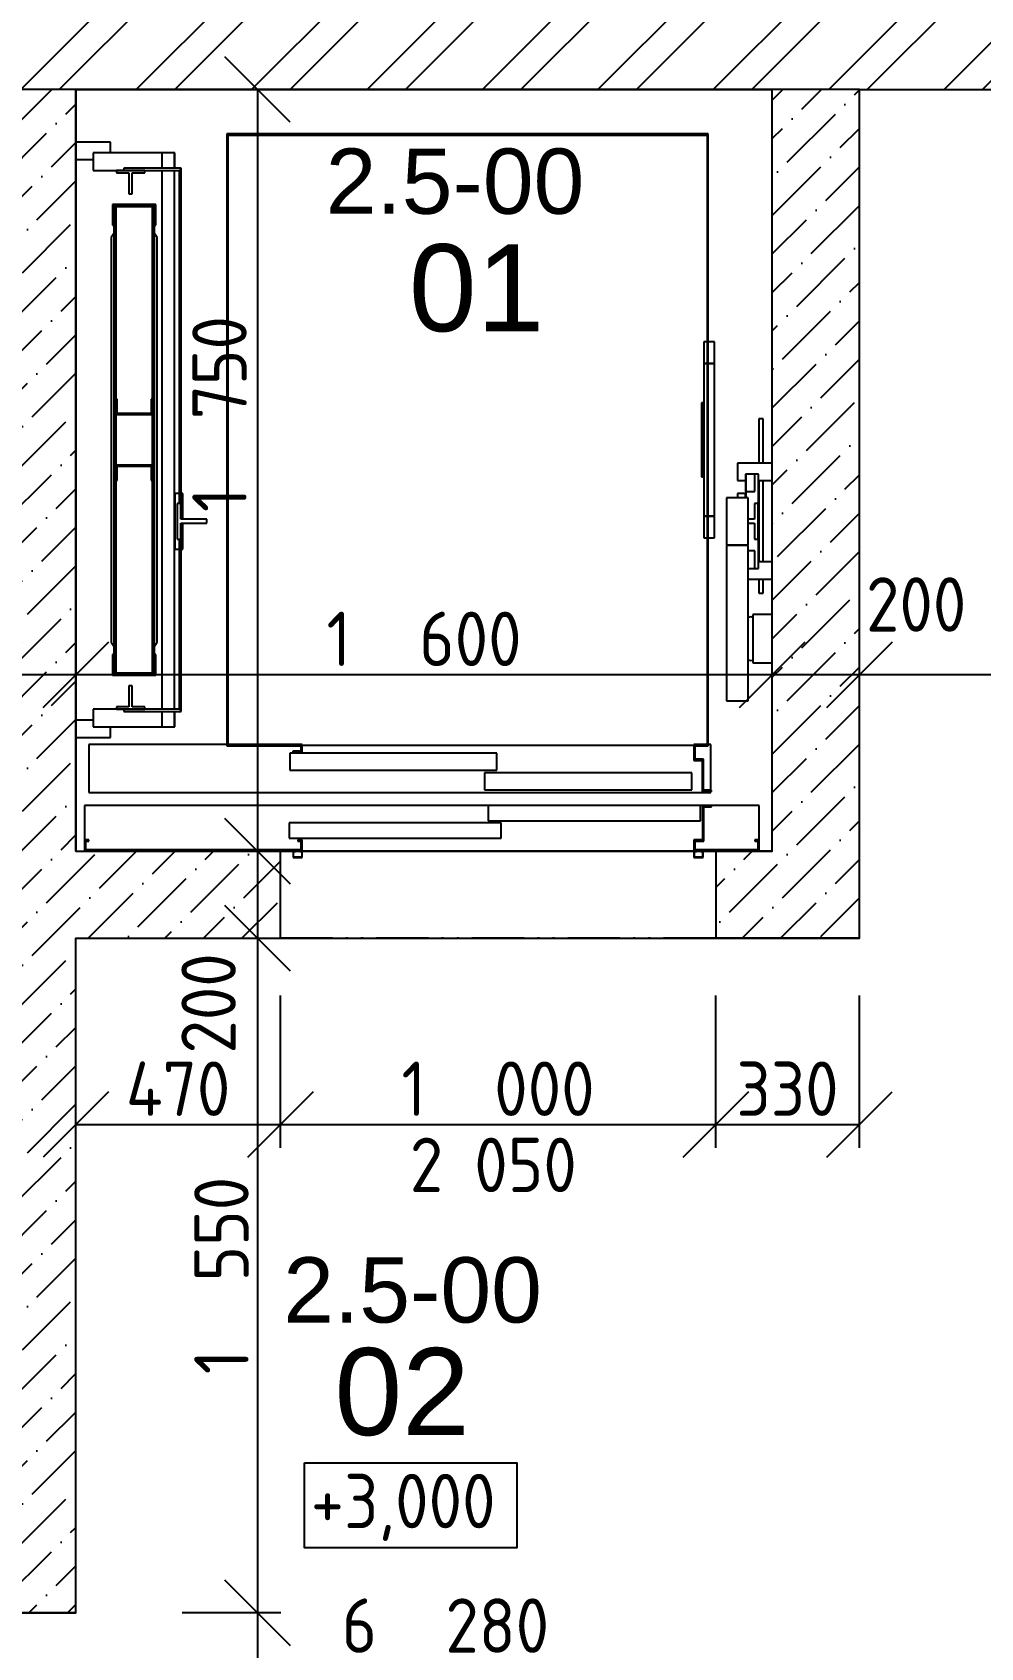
# Model space of a CAD drawing. Extents: x 4511820 to 5180432, y -1526536 to -944957.
# Drawn here: x 5152022 to 5154201, y -1203194 to -1199483 of the extents above; entities that cross this region are included whole.
import ezdxf

# ---------------------------------------------------------------- set-up
doc = ezdxf.new("R2010")
doc.units = 0
doc.header["$MEASUREMENT"] = 0
doc.linetypes.add('ACAD_ISO12W100', pattern=[22, 12, -3, 0.5, -3, 0.5, -3])
doc.layers.get('0').update_dxf_attribs({"linetype": 'CONTINUOUS'})
doc.layers.get('Defpoints').update_dxf_attribs({"color": 61, "linetype": 'CONTINUOUS'})
for name, color, linetype in [('KÓTY', 4, 'CONTINUOUS'), ('MÚRY', 1, 'CONTINUOUS'), ('Plochy', 41, 'CONTINUOUS'), ('POPIS', 7, 'CONTINUOUS'), ('POZEMOK', 7, 'CONTINUOUS'), ('TENKÁ', 7, 'CONTINUOUS'), ('ŠRAFY', 82, 'CONTINUOUS')]:
    doc.layers.add(name, color=color, linetype=linetype)
doc.styles.add('ARIAL', font='arial.ttf')
doc.styles.add('STYLE1', font='isocp.shx')
doc.dimstyles.new('STANDARD-50', dxfattribs={"dimtxt": 125, "dimasz": 150, "dimexe": 10, "dimexo": 200, "dimgap": 20, "dimtad": 1, "dimdsep": 46, "dimlunit": 6, "dimtxsty": 'STYLE1', "dimblk1": 'OBLIQUE', "dimblk2": 'OBLIQUE', "dimsah": 1, "dimcen": 2.5, "dimse1": 1, "dimse2": 1, "dimadec": 0, "dimazin": 0, "dimtfac": 1, "dimtmove": 1, "dimatfit": 3, "dimldrblk": 'OBLIQUE', "dimfxl": 1, "dimtolj": 1, "dimtzin": 0, "dimarcsym": 0})
pattern_1 = [(45, (650911.81, 258195.64), (33.1456304, 121.533978), [156.25, -31.25, 0, -31.25])]

# ---------------------------------------------------------------- blocks, each defined once
blk = doc.blocks.new('_OBLIQUE')
at = {"color": 0, "linetype": 'ByBlock'}
blk.add_line((-0.5, -0.5), (0.5, 0.5), dxfattribs=at)
blk = doc.blocks.new('*D13716')
at = {"layer": 'Defpoints', "color": 0}
for p in [(5155902.5, -1196564.5), (5149622.5, -1199614.2), (5155902.5, -1199614.2)]:
    blk.add_point(p, dxfattribs=at)
at = {"layer": 'KÓTY', "color": 0, "lineweight": -2}
blk.add_line((5149622.5, -1196564.5), (5155902.5, -1196564.5), dxfattribs=at)
at = {"layer": 'KÓTY', "color": 0, "linetype": 'ByBlock', "lineweight": -2, "xscale": 150, "yscale": 150, "zscale": 150, "rotation": 180}
blk.add_blockref('_OBLIQUE', (5149622.5, -1196564.5), dxfattribs=at)
at = {"layer": 'KÓTY', "color": 0, "linetype": 'ByBlock', "lineweight": -2, "xscale": 150, "yscale": 150, "zscale": 150}
blk.add_blockref('_OBLIQUE', (5155902.5, -1196564.5), dxfattribs=at)
at = {"layer": 'KÓTY', "color": 0, "insert": (5152762.5, -1196482), "char_height": 125, "attachment_point": 5, "style": 'STYLE1'}
blk.add_mtext('\\A1;6ﾠ280', dxfattribs=at)
blk = doc.blocks.new('*D27856')
at = {"layer": 'Defpoints', "color": 0}
for p in [(5153922.5, -1200959), (5153922.5, -1200959), (5155902.5, -1200959)]:
    blk.add_point(p, dxfattribs=at)
at = {"layer": 'KÓTY', "color": 0, "lineweight": -2}
blk.add_line((5155902.5, -1200959), (5153922.5, -1200959), dxfattribs=at)
at = {"layer": 'KÓTY', "color": 0, "linetype": 'ByBlock', "lineweight": -2, "xscale": 150, "yscale": 150, "zscale": 150, "rotation": 180}
blk.add_blockref('_OBLIQUE', (5153922.5, -1200959), dxfattribs=at)
at = {"layer": 'KÓTY', "color": 0, "linetype": 'ByBlock', "lineweight": -2, "xscale": 150, "yscale": 150, "zscale": 150}
blk.add_blockref('_OBLIQUE', (5155902.5, -1200959), dxfattribs=at)
at = {"layer": 'KÓTY', "color": 0, "insert": (5154912.5, -1200876.5), "char_height": 125, "attachment_point": 5, "style": 'STYLE1'}
blk.add_mtext('\\A1;1ﾠ980', dxfattribs=at)
blk = doc.blocks.new('*D27857')
at = {"layer": 'Defpoints', "color": 0}
for p in [(5153722.5, -1200959), (5153722.5, -1200959), (5153922.5, -1200959)]:
    blk.add_point(p, dxfattribs=at)
at = {"layer": 'KÓTY', "color": 0, "lineweight": -2}
blk.add_line((5153922.5, -1200959), (5153722.5, -1200959), dxfattribs=at)
at = {"layer": 'KÓTY', "color": 0, "linetype": 'ByBlock', "lineweight": -2, "xscale": 150, "yscale": 150, "zscale": 150, "rotation": 180}
blk.add_blockref('_OBLIQUE', (5153722.5, -1200959), dxfattribs=at)
at = {"layer": 'KÓTY', "color": 0, "linetype": 'ByBlock', "lineweight": -2, "xscale": 150, "yscale": 150, "zscale": 150}
blk.add_blockref('_OBLIQUE', (5153922.5, -1200959), dxfattribs=at)
at = {"layer": 'KÓTY', "color": 0, "insert": (5154053, -1200797.5), "char_height": 125, "attachment_point": 5, "style": 'STYLE1'}
blk.add_mtext('\\A1;200', dxfattribs=at)
blk = doc.blocks.new('*D27858')
at = {"layer": 'Defpoints', "color": 0}
for p in [(5152122.5, -1200959), (5152122.5, -1200959), (5153722.5, -1200959)]:
    blk.add_point(p, dxfattribs=at)
at = {"layer": 'KÓTY', "color": 0, "lineweight": -2}
blk.add_line((5153722.5, -1200959), (5152122.5, -1200959), dxfattribs=at)
at = {"layer": 'KÓTY', "color": 0, "linetype": 'ByBlock', "lineweight": -2, "xscale": 150, "yscale": 150, "zscale": 150, "rotation": 180}
blk.add_blockref('_OBLIQUE', (5152122.5, -1200959), dxfattribs=at)
at = {"layer": 'KÓTY', "color": 0, "linetype": 'ByBlock', "lineweight": -2, "xscale": 150, "yscale": 150, "zscale": 150}
blk.add_blockref('_OBLIQUE', (5153722.5, -1200959), dxfattribs=at)
at = {"layer": 'KÓTY', "color": 0, "insert": (5152922.5, -1200876.5), "char_height": 125, "attachment_point": 5, "style": 'STYLE1'}
blk.add_mtext('\\A1;1ﾠ600', dxfattribs=at)
blk = doc.blocks.new('*D27859')
at = {"layer": 'Defpoints', "color": 0}
for p in [(5151922.5, -1200959), (5151922.5, -1200959), (5152122.5, -1200959)]:
    blk.add_point(p, dxfattribs=at)
at = {"layer": 'KÓTY', "color": 0, "lineweight": -2}
blk.add_line((5152122.5, -1200959), (5151922.5, -1200959), dxfattribs=at)
at = {"layer": 'KÓTY', "color": 0, "linetype": 'ByBlock', "lineweight": -2, "xscale": 150, "yscale": 150, "zscale": 150, "rotation": 180}
blk.add_blockref('_OBLIQUE', (5151922.5, -1200959), dxfattribs=at)
at = {"layer": 'KÓTY', "color": 0, "linetype": 'ByBlock', "lineweight": -2, "xscale": 150, "yscale": 150, "zscale": 150}
blk.add_blockref('_OBLIQUE', (5152122.5, -1200959), dxfattribs=at)
at = {"layer": 'KÓTY', "color": 0, "insert": (5151781, -1200843), "char_height": 125, "attachment_point": 5, "style": 'STYLE1'}
blk.add_mtext('\\A1;200', dxfattribs=at)
blk = doc.blocks.new('*D28316')
at = {"layer": 'Defpoints', "color": 0}
for p in [(5152312.5, -1199614.2), (5152312.5, -1201364.2), (5152539.5, -1201364.2)]:
    blk.add_point(p, dxfattribs=at)
at = {"layer": 'KÓTY', "color": 0, "lineweight": -2}
blk.add_line((5152539.5, -1199614.2), (5152539.5, -1201364.2), dxfattribs=at)
at = {"layer": 'KÓTY', "color": 0, "linetype": 'ByBlock', "lineweight": -2, "xscale": 150, "yscale": 150, "zscale": 150}
for p, rotation in [((5152539.5, -1199614.2), 90), ((5152539.5, -1201364.2), 270)]:
    blk.add_blockref('_OBLIQUE', p, dxfattribs=dict(at, rotation=rotation))
at = {"layer": 'KÓTY', "color": 0, "insert": (5152452.5, -1200360), "char_height": 125, "attachment_point": 5, "rotation": 90, "style": 'STYLE1'}
blk.add_mtext('\\A1;1ﾠ750', dxfattribs=at)
blk = doc.blocks.new('*D28317')
at = {"layer": 'Defpoints', "color": 0}
for p in [(5152312.5, -1201364.2), (5152312.5, -1201564.2), (5152539.5, -1201564.2)]:
    blk.add_point(p, dxfattribs=at)
at = {"layer": 'KÓTY', "color": 0, "lineweight": -2}
blk.add_line((5152539.5, -1201364.2), (5152539.5, -1201564.2), dxfattribs=at)
at = {"layer": 'KÓTY', "color": 0, "linetype": 'ByBlock', "lineweight": -2, "xscale": 150, "yscale": 150, "zscale": 150}
for p, rotation in [((5152539.5, -1201364.2), 90), ((5152539.5, -1201564.2), 270)]:
    blk.add_blockref('_OBLIQUE', p, dxfattribs=dict(at, rotation=rotation))
at = {"layer": 'KÓTY', "color": 0, "insert": (5152427.5, -1201714), "char_height": 125, "attachment_point": 5, "rotation": 90, "style": 'STYLE1'}
blk.add_mtext('\\A1;200', dxfattribs=at)
blk = doc.blocks.new('*D28479')
at = {"layer": 'Defpoints', "color": 0}
for p in [(5155902.5, -1203220), (5149622.5, -1204324.2), (5155902.5, -1204324.2)]:
    blk.add_point(p, dxfattribs=at)
at = {"layer": 'KÓTY', "color": 0, "lineweight": -2}
blk.add_line((5149622.5, -1203220), (5155902.5, -1203220), dxfattribs=at)
at = {"layer": 'KÓTY', "color": 0, "linetype": 'ByBlock', "lineweight": -2, "xscale": 150, "yscale": 150, "zscale": 150, "rotation": 180}
blk.add_blockref('_OBLIQUE', (5149622.5, -1203220), dxfattribs=at)
at = {"layer": 'KÓTY', "color": 0, "linetype": 'ByBlock', "lineweight": -2, "xscale": 150, "yscale": 150, "zscale": 150}
blk.add_blockref('_OBLIQUE', (5155902.5, -1203220), dxfattribs=at)
at = {"layer": 'KÓTY', "color": 0, "insert": (5152971.5, -1203143.5), "char_height": 125, "attachment_point": 5, "style": 'STYLE1'}
blk.add_mtext('\\A1;6ﾠ280', dxfattribs=at)
blk = doc.blocks.new('*D28636')
at = {"layer": 'Defpoints', "color": 0}
for p in [(5152122.5, -1201564.2), (5152592.5, -1201564.2), (5152592.5, -1201992.5)]:
    blk.add_point(p, dxfattribs=at)
at = {"layer": 'KÓTY', "color": 0, "lineweight": -2}
blk.add_line((5152122.5, -1201992.5), (5152592.5, -1201992.5), dxfattribs=at)
at = {"layer": 'KÓTY', "color": 0, "linetype": 'ByBlock', "lineweight": -2, "xscale": 150, "yscale": 150, "zscale": 150, "rotation": 180}
blk.add_blockref('_OBLIQUE', (5152122.5, -1201992.5), dxfattribs=at)
at = {"layer": 'KÓTY', "color": 0, "linetype": 'ByBlock', "lineweight": -2, "xscale": 150, "yscale": 150, "zscale": 150}
blk.add_blockref('_OBLIQUE', (5152592.5, -1201992.5), dxfattribs=at)
at = {"layer": 'KÓTY', "color": 0, "insert": (5152357.5, -1201910), "char_height": 125, "attachment_point": 5, "style": 'STYLE1'}
blk.add_mtext('\\A1;470', dxfattribs=at)
blk = doc.blocks.new('*D28637')
at = {"layer": 'Defpoints', "color": 0}
for p in [(5152592.5, -1201564.2), (5153592.5, -1201564.2), (5153592.5, -1201992.5)]:
    blk.add_point(p, dxfattribs=at)
at = {"layer": 'KÓTY', "color": 0, "lineweight": -2}
blk.add_line((5152592.5, -1201992.5), (5153592.5, -1201992.5), dxfattribs=at)
at = {"layer": 'KÓTY', "color": 0, "linetype": 'ByBlock', "lineweight": -2, "xscale": 150, "yscale": 150, "zscale": 150, "rotation": 180}
blk.add_blockref('_OBLIQUE', (5152592.5, -1201992.5), dxfattribs=at)
at = {"layer": 'KÓTY', "color": 0, "linetype": 'ByBlock', "lineweight": -2, "xscale": 150, "yscale": 150, "zscale": 150}
blk.add_blockref('_OBLIQUE', (5153592.5, -1201992.5), dxfattribs=at)
at = {"layer": 'KÓTY', "color": 0, "insert": (5153092.5, -1201910), "char_height": 125, "attachment_point": 5, "style": 'STYLE1'}
blk.add_mtext('\\A1;1ﾠ000', dxfattribs=at)
blk = doc.blocks.new('*D28638')
at = {"layer": 'Defpoints', "color": 0}
for p in [(5153592.5, -1201564.2), (5153922.5, -1201564.2), (5153922.5, -1201992.5)]:
    blk.add_point(p, dxfattribs=at)
at = {"layer": 'KÓTY', "color": 0, "lineweight": -2}
blk.add_line((5153592.5, -1201992.5), (5153922.5, -1201992.5), dxfattribs=at)
at = {"layer": 'KÓTY', "color": 0, "linetype": 'ByBlock', "lineweight": -2, "xscale": 150, "yscale": 150, "zscale": 150, "rotation": 180}
blk.add_blockref('_OBLIQUE', (5153592.5, -1201992.5), dxfattribs=at)
at = {"layer": 'KÓTY', "color": 0, "linetype": 'ByBlock', "lineweight": -2, "xscale": 150, "yscale": 150, "zscale": 150}
blk.add_blockref('_OBLIQUE', (5153922.5, -1201992.5), dxfattribs=at)
at = {"layer": 'KÓTY', "color": 0, "insert": (5153757.5, -1201910), "char_height": 125, "attachment_point": 5, "style": 'STYLE1'}
blk.add_mtext('\\A1;330', dxfattribs=at)
blk = doc.blocks.new('*D28684')
at = {"layer": 'Defpoints', "color": 0}
for p in [(5152122.5, -1201564.2), (5152122.5, -1203114.2), (5152539.5, -1203114.2)]:
    blk.add_point(p, dxfattribs=at)
at = {"layer": 'KÓTY', "color": 0, "lineweight": -2}
blk.add_line((5152539.5, -1201564.2), (5152539.5, -1203114.2), dxfattribs=at)
at = {"layer": 'KÓTY', "color": 0, "linetype": 'ByBlock', "lineweight": -2, "xscale": 150, "yscale": 150, "zscale": 150}
for p, rotation in [((5152539.5, -1201564.2), 90), ((5152539.5, -1203114.2), 270)]:
    blk.add_blockref('_OBLIQUE', p, dxfattribs=dict(at, rotation=rotation))
at = {"layer": 'KÓTY', "color": 0, "insert": (5152457, -1202339.2), "char_height": 125, "attachment_point": 5, "rotation": 90, "style": 'STYLE1'}
blk.add_mtext('\\A1;1ﾠ550', dxfattribs=at)
blk = doc.blocks.new('*D28685')
at = {"layer": 'Defpoints', "color": 0}
for p in [(5152122.5, -1203114.2), (5152122.5, -1205894.2), (5152539.5, -1205894.2)]:
    blk.add_point(p, dxfattribs=at)
at = {"layer": 'KÓTY', "color": 0, "lineweight": -2}
blk.add_line((5152539.5, -1203114.2), (5152539.5, -1205894.2), dxfattribs=at)
at = {"layer": 'KÓTY', "color": 0, "linetype": 'ByBlock', "lineweight": -2, "xscale": 150, "yscale": 150, "zscale": 150}
for p, rotation in [((5152539.5, -1203114.2), 90), ((5152539.5, -1205894.2), 270)]:
    blk.add_blockref('_OBLIQUE', p, dxfattribs=dict(at, rotation=rotation))
at = {"layer": 'KÓTY', "color": 0, "insert": (5152457, -1204504.2), "char_height": 125, "attachment_point": 5, "rotation": 90, "style": 'STYLE1'}
blk.add_mtext('\\A1;2ﾠ780', dxfattribs=at)

msp = doc.modelspace()

# ---------------------------------------------------------------- hatches: boundary and pattern name
at = {"layer": 'ŠRAFY'}
h = msp.add_hatch(dxfattribs=at)
h.set_pattern_fill('ANSI32', color=256, scale=500)
h.set_pattern_definition([(45, (584112, 2493.08), (-132.5825215, 132.5825215), []), (45, (584200.39, 2493.08), (-132.5825215, 132.5825215), [])])
h.paths.add_polyline_path([(5153632.5, -1199234.226), (5153632.5, -1199294.226), (5153632.5, -1199354.226), (5153572.5, -1199354.226), (5153512.5, -1199354.226), (5153512.5, -1199294.226), (5153512.5, -1199234.226), (5151907.5, -1199234.226), (5151907.5, -1199304.226), (5151907.5, -1199614.226), (5151922.5, -1199614.226), (5152122.5, -1199614.226), (5153722.5, -1199614.226), (5153922.5, -1199614.226), (5154282.5, -1199614.226), (5154282.5, -1199304.226), (5154282.5, -1199234.226)])
h = msp.add_hatch(dxfattribs=at)
h.set_pattern_fill('ANSI36', color=256, scale=500)
h.set_pattern_definition(pattern_1)
h.paths.add_polyline_path([(5151922.5, -1199614.226), (5151922.5, -1200714.226), (5151922.5, -1200994.226), (5151922.5, -1201139.787), (5151922.5, -1201170.845), (5151922.5, -1201274.226), (5151922.5, -1201554.226), (5151922.5, -1201834.226), (5151922.5, -1202114.226), (5151922.5, -1202394.226), (5151922.5, -1202674.226), (5151922.5, -1202954.226), (5151922.5, -1203114.226), (5152122.5, -1203114.226), (5152122.5, -1201564.226), (5152592.5, -1201564.226), (5152592.5, -1201364.226), (5152142.5, -1201364.226), (5152122.5, -1201364.226), (5152122.5, -1201103.226), (5152122.5, -1201063.226), (5152122.5, -1199775.226), (5152122.5, -1199735.226), (5152122.5, -1199614.226)])
h = msp.add_hatch(dxfattribs=at)
h.set_pattern_fill('ANSI36', color=256, scale=500)
h.set_pattern_definition(pattern_1)
h.paths.add_polyline_path([(5153592.5, -1201364.226), (5153592.5, -1201564.226), (5153922.5, -1201564.226), (5153922.5, -1199614.226), (5153722.5, -1199614.226), (5153722.5, -1200472.976), (5153722.5, -1200512.976), (5153722.5, -1200699.476), (5153722.5, -1200739.476), (5153722.5, -1200820.726), (5153722.5, -1200931.726), (5153722.5, -1201364.226), (5153692.5, -1201364.226)])

# ---------------------------------------------------------------- linework, layer by layer
at = {"layer": 'KÓTY'}
for p, q in [((5152592.5, -1202045.938), (5152592.5, -1201695.938)), ((5153592.5, -1202045.938), (5153592.5, -1201695.938)), ((5153922.5, -1202045.938), (5153922.5, -1201695.938)), ((5152593.5, -1203114.226), (5152366.5, -1203114.226))]:
    msp.add_line(p, q, dxfattribs=at)
at = {"layer": 'MÚRY'}
for p, q in [((5152122.5, -1199614.226), (5153722.5, -1199614.226)), ((5152122.5, -1199614.226), (5153722.5, -1199614.226)), ((5152122.5, -1201364.226), (5152122.5, -1199614.226)), ((5153722.5, -1201364.226), (5153722.5, -1199614.226)), ((5153722.5, -1200472.976), (5153722.5, -1199614.226)), ((5153922.5, -1199614.226), (5154282.5, -1199614.226)), ((5153922.5, -1201564.226), (5153922.5, -1199614.226)), ((5152122.5, -1201364.226), (5152592.5, -1201364.226)), ((5152592.5, -1201564.226), (5152592.5, -1201364.226)), ((5153722.5, -1201364.226), (5153592.5, -1201364.226)), ((5153592.5, -1201364.226), (5153592.5, -1201564.226)), ((5152122.5, -1203114.226), (5152122.5, -1201564.226)), ((5152122.5, -1201564.226), (5152592.5, -1201564.226)), ((5153922.5, -1201564.226), (5153592.5, -1201564.226)), ((5152122.5, -1203114.226), (5151922.5, -1203114.226))]:
    msp.add_line(p, q, dxfattribs=at)
at = {"layer": 'Plochy'}
for points in [[(5147672.5, -1204324.226), (5149622.5, -1204324.226), (5149622.5, -1202674.226), (5150822.5, -1202674.226), (5150822.5, -1202954.226), (5151922.5, -1202954.226), (5151922.5, -1203114.226), (5152122.5, -1203114.226), (5152122.5, -1201564.226), (5153922.5, -1201564.226), (5153922.5, -1199614.226), (5155902.5, -1199614.226), (5155902.5, -1203894.226), (5153787.5, -1203894.226), (5153787.5, -1205894.226), (5150622.5, -1205894.226), (5150622.5, -1205779.226), (5149272.5, -1205779.226), (5149272.5, -1210184.226), (5147672.5, -1210184.226)], [(5153722.5, -1199614.226), (5152122.5, -1199614.226), (5152122.5, -1201364.226), (5153722.5, -1201364.226)]]:
    msp.add_lwpolyline(points, close=True, dxfattribs=at)
at = {"layer": 'POZEMOK'}
for p, q in [((5152202.5, -1199735.226), (5152122.5, -1199735.226)), ((5152202.5, -1199760.226), (5152202.5, -1199735.226)), ((5152122.5, -1199775.226), (5152162.5, -1199775.226)), ((5152162.5, -1199760.226), (5152162.5, -1199800.226)), ((5152350.25, -1199760.226), (5152162.5, -1199760.226)), ((5152349.25, -1199760.226), (5152320.25, -1199760.226)), ((5152320.25, -1199760.226), (5152320.25, -1199795.226)), ((5152349.25, -1199795.226), (5152349.25, -1199760.226)), ((5152350.25, -1199795.226), (5152350.25, -1199760.226)), ((5152162.5, -1199800.226), (5152232.5, -1199800.226)), ((5152215.75, -1199800.226), (5152215.75, -1199806.026)), ((5152280.75, -1199800.226), (5152215.75, -1199800.226)), ((5152215.75, -1199806.026), (5152244.25, -1199806.026)), ((5152232.5, -1199795.226), (5152232.5, -1199800.226)), ((5152364.5, -1199795.226), (5152232.5, -1199795.226)), ((5152232.5, -1199800.226), (5152364.5, -1199800.226)), ((5152244.25, -1199806.026), (5152244.25, -1199854.226)), ((5152252.25, -1199854.226), (5152252.25, -1199806.026)), ((5152252.25, -1199806.026), (5152280.75, -1199806.026)), ((5152280.75, -1199806.026), (5152280.75, -1199800.226)), ((5152320.25, -1199800.226), (5152320.25, -1201038.226)), ((5152349.25, -1201038.226), (5152349.25, -1199800.226)), ((5152364.5, -1199800.226), (5152359.5, -1199800.226)), ((5152359.5, -1199800.226), (5152359.5, -1200565.226)), ((5152364.5, -1199800.226), (5152364.5, -1199795.226)), ((5152364.5, -1200601.726), (5152364.5, -1199800.226)), ((5152244.25, -1199854.226), (5152252.25, -1199854.226)), ((5152306.5, -1199878.226), (5152206.5, -1199878.226)), ((5152206.5, -1199878.226), (5152206.5, -1199926.226)), ((5152209.5, -1199881.226), (5152209.5, -1199884.226)), ((5152209.5, -1199881.226), (5152209.5, -1199884.226)), ((5152209.5, -1199881.226), (5152303.5, -1199881.226)), ((5152209.5, -1199926.226), (5152209.5, -1199881.226)), ((5152215.5, -1199884.226), (5152209.5, -1199884.226)), ((5152209.5, -1199884.226), (5152209.5, -1200326.726)), ((5152215.5, -1199884.226), (5152215.5, -1199881.226)), ((5152215.5, -1199884.226), (5152215.5, -1199881.226)), ((5152297.5, -1199884.226), (5152215.5, -1199884.226)), ((5152215.5, -1200326.726), (5152215.5, -1199884.226)), ((5152218, -1199884.226), (5152218, -1199881.226)), ((5152218, -1199881.226), (5152218, -1199884.226)), ((5152295, -1199884.226), (5152295, -1199881.226)), ((5152295, -1199881.226), (5152295, -1199884.226)), ((5152303.5, -1199884.226), (5152297.5, -1199884.226)), ((5152297.5, -1199884.226), (5152297.5, -1200326.726)), ((5152298, -1199884.226), (5152298, -1199881.226)), ((5152303.5, -1199881.226), (5152303.5, -1199926.226)), ((5152303.5, -1200326.726), (5152303.5, -1199884.226)), ((5152306.5, -1199926.226), (5152306.5, -1199878.226)), ((5152206.5, -1199926.226), (5152209.5, -1199926.226)), ((5152303.5, -1199926.226), (5152306.5, -1199926.226)), ((5152209.5, -1199945.226), (5152203.5, -1199954.226)), ((5152203.5, -1199954.226), (5152203.5, -1200884.226)), ((5152309.5, -1199954.226), (5152303.5, -1199945.226)), ((5152309.5, -1200884.226), (5152309.5, -1199954.226)), ((5153565, -1200194.226), (5153565, -1200244.226)), ((5153572.5, -1200194.226), (5153565, -1200194.226)), ((5153590, -1200194.226), (5153575.5, -1200194.226)), ((5153590, -1200244.226), (5153590, -1200194.226)), ((5153565, -1200244.226), (5153565, -1200594.226)), ((5153572.5, -1200244.226), (5153565, -1200244.226)), ((5153565, -1200244.226), (5153572.5, -1200244.226)), ((5153590, -1200244.226), (5153575.5, -1200244.226)), ((5153575.5, -1200244.226), (5153590, -1200244.226)), ((5153590, -1200594.226), (5153590, -1200244.226)), ((5152215.5, -1200326.726), (5152209.5, -1200326.726)), ((5152209.5, -1200326.726), (5152209.5, -1200360.726)), ((5152215.5, -1200325.726), (5152215.5, -1200360.726)), ((5152217.5, -1200325.726), (5152215.5, -1200325.726)), ((5152215.5, -1200360.726), (5152215.5, -1200326.726)), ((5152217.5, -1200358.726), (5152217.5, -1200325.726)), ((5152295.5, -1200325.726), (5152295.5, -1200358.726)), ((5152297.5, -1200325.726), (5152295.5, -1200325.726)), ((5152297.5, -1200360.726), (5152297.5, -1200325.726)), ((5152303.5, -1200326.726), (5152297.5, -1200326.726)), ((5152297.5, -1200326.726), (5152297.5, -1200360.726)), ((5152303.5, -1200360.726), (5152303.5, -1200326.726)), ((5153560, -1200334.226), (5153560, -1200344.226)), ((5153565, -1200334.226), (5153560, -1200334.226)), ((5153565, -1200344.226), (5153565, -1200334.226)), ((5152209.5, -1200360.726), (5152215.5, -1200360.726)), ((5152209.5, -1200360.726), (5152209.5, -1200477.726)), ((5152215.5, -1200360.726), (5152297.5, -1200360.726)), ((5152215.5, -1200477.726), (5152215.5, -1200360.726)), ((5152295.5, -1200358.726), (5152217.5, -1200358.726)), ((5152297.5, -1200360.726), (5152297.5, -1200477.726)), ((5152297.5, -1200360.726), (5152303.5, -1200360.726)), ((5152303.5, -1200477.726), (5152303.5, -1200360.726)), ((5153560, -1200344.226), (5153560, -1200494.226)), ((5153565, -1200344.226), (5153560, -1200344.226)), ((5153565, -1200494.226), (5153565, -1200344.226)), ((5153701.625, -1200371.226), (5153691.625, -1200371.226)), ((5153691.625, -1200371.226), (5153691.625, -1200472.976)), ((5153701.625, -1200472.976), (5153701.625, -1200371.226)), ((5152215.5, -1200477.726), (5152209.5, -1200477.726)), ((5152209.5, -1200477.726), (5152209.5, -1200511.726)), ((5152215.5, -1200511.726), (5152215.5, -1200477.726)), ((5152215.5, -1200477.726), (5152215.5, -1200512.726)), ((5152297.5, -1200477.726), (5152215.5, -1200477.726)), ((5152217.5, -1200512.726), (5152217.5, -1200479.726)), ((5152217.5, -1200479.726), (5152295.5, -1200479.726)), ((5152295.5, -1200479.726), (5152295.5, -1200512.726)), ((5152303.5, -1200477.726), (5152297.5, -1200477.726)), ((5152297.5, -1200477.726), (5152297.5, -1200511.726)), ((5152297.5, -1200512.726), (5152297.5, -1200477.726)), ((5152303.5, -1200511.726), (5152303.5, -1200477.726)), ((5153722.5, -1200472.976), (5153642.5, -1200472.976)), ((5153642.5, -1200472.976), (5153642.5, -1200512.976)), ((5152209.5, -1200511.726), (5152215.5, -1200511.726)), ((5152209.5, -1200511.726), (5152209.5, -1200954.226)), ((5152215.5, -1200954.226), (5152215.5, -1200511.726)), ((5152215.5, -1200512.726), (5152217.5, -1200512.726)), ((5152295.5, -1200512.726), (5152297.5, -1200512.726)), ((5152297.5, -1200511.726), (5152303.5, -1200511.726)), ((5152297.5, -1200511.726), (5152297.5, -1200954.226)), ((5152303.5, -1200954.226), (5152303.5, -1200511.726)), ((5153560, -1200494.226), (5153560, -1200504.226)), ((5153560, -1200494.226), (5153565, -1200494.226)), ((5153560, -1200504.226), (5153565, -1200504.226)), ((5153565, -1200504.226), (5153565, -1200494.226)), ((5153642.5, -1200512.976), (5153660.75, -1200512.976)), ((5153682.5, -1200497.976), (5153660.75, -1200497.976)), ((5153660.75, -1200497.976), (5153660.75, -1200537.976)), ((5153690.75, -1200497.976), (5153661.75, -1200497.976)), ((5153661.75, -1200497.976), (5153661.75, -1200552.226)), ((5153682.5, -1200537.976), (5153682.5, -1200497.976)), ((5153690.75, -1200714.476), (5153690.75, -1200497.976)), ((5153690.75, -1200512.976), (5153722.5, -1200512.976)), ((5153691.625, -1200512.976), (5153691.625, -1200699.476)), ((5153701.625, -1200699.476), (5153701.625, -1200512.976)), ((5152359.5, -1200542.226), (5152350.25, -1200542.226)), ((5152350.25, -1200542.226), (5152350.25, -1200670.226)), ((5152368.25, -1200542.226), (5152364.5, -1200542.226)), ((5152368.25, -1200601.726), (5152368.25, -1200542.226)), ((5153667, -1200552.226), (5153617, -1200552.226)), ((5153617, -1200552.226), (5153617, -1200660.226)), ((5153660.75, -1200542.226), (5153642.75, -1200542.226)), ((5153642.75, -1200542.226), (5153642.75, -1200552.226)), ((5153660.75, -1200537.976), (5153682.5, -1200537.976)), ((5153660.75, -1200552.226), (5153660.75, -1200542.226)), ((5153667, -1200660.226), (5153667, -1200552.226)), ((5152363.5, -1200565.226), (5152355.25, -1200565.226)), ((5152355.25, -1200565.226), (5152355.25, -1200647.226)), ((5152363.5, -1200601.726), (5152363.5, -1200565.226)), ((5153565, -1200594.226), (5153565, -1200644.226)), ((5153572.5, -1200594.226), (5153565, -1200594.226)), ((5153565, -1200594.226), (5153572.5, -1200594.226)), ((5153590, -1200594.226), (5153575.5, -1200594.226)), ((5153575.5, -1200594.226), (5153590, -1200594.226)), ((5153590, -1200644.226), (5153590, -1200594.226)), ((5153689.75, -1200565.226), (5153681.5, -1200565.226)), ((5153681.5, -1200565.226), (5153681.5, -1200601.726)), ((5153689.75, -1200647.226), (5153689.75, -1200565.226)), ((5152423.5, -1200601.726), (5152363.5, -1200601.726)), ((5152363.5, -1200610.726), (5152423.5, -1200610.726)), ((5152363.5, -1200647.226), (5152363.5, -1200610.726)), ((5152364.5, -1201038.226), (5152364.5, -1200610.726)), ((5152368.25, -1200670.226), (5152368.25, -1200610.726)), ((5152423.5, -1200610.726), (5152423.5, -1200601.726)), ((5153681.5, -1200601.726), (5153667, -1200601.726)), ((5153667, -1200610.726), (5153681.5, -1200610.726)), ((5153681.5, -1200610.726), (5153681.5, -1200647.226)), ((5153691.625, -1200634.226), (5153690.75, -1200634.226)), ((5153691.625, -1200654.226), (5153691.625, -1200634.226)), ((5152350.25, -1200670.226), (5152359.5, -1200670.226)), ((5152355.25, -1200647.226), (5152363.5, -1200647.226)), ((5152359.5, -1200647.226), (5152359.5, -1201038.226)), ((5152364.5, -1200670.226), (5152368.25, -1200670.226)), ((5153565, -1200644.226), (5153572.5, -1200644.226)), ((5153575.5, -1200644.226), (5153590, -1200644.226)), ((5153617, -1200660.226), (5153667, -1200660.226)), ((5153667, -1200662.226), (5153617, -1200662.226)), ((5153617, -1200662.226), (5153617, -1201019.226)), ((5153620.625, -1200660.226), (5153620.625, -1200662.226)), ((5153625.625, -1200662.226), (5153625.625, -1200660.226)), ((5153636.625, -1200660.226), (5153636.625, -1200662.226)), ((5153641.625, -1200660.226), (5153641.625, -1200662.226)), ((5153642.75, -1200660.226), (5153642.75, -1200662.226)), ((5153660.75, -1200662.226), (5153660.75, -1200660.226)), ((5153661.75, -1200660.226), (5153661.75, -1200662.226)), ((5153667, -1201019.226), (5153667, -1200662.226)), ((5153682.5, -1200674.476), (5153667, -1200674.476)), ((5153681.5, -1200647.226), (5153689.75, -1200647.226)), ((5153682.5, -1200714.476), (5153682.5, -1200674.476)), ((5153690.75, -1200654.226), (5153691.625, -1200654.226)), ((5153691.625, -1200694.226), (5153690.75, -1200694.226)), ((5153722.5, -1200699.476), (5153690.75, -1200699.476)), ((5153691.625, -1200699.476), (5153691.625, -1200694.226)), ((5153667, -1200714.476), (5153690.75, -1200714.476)), ((5153667, -1200714.476), (5153682.5, -1200714.476)), ((5153667, -1200739.476), (5153722.5, -1200739.476)), ((5153691.625, -1200739.476), (5153691.625, -1200771.226)), ((5153701.625, -1200771.226), (5153701.625, -1200739.476)), ((5153691.625, -1200771.226), (5153701.625, -1200771.226)), ((5153722.5, -1200820.726), (5153677.5, -1200820.726)), ((5153677.5, -1200820.726), (5153677.5, -1200931.726)), ((5153673.5, -1200826.226), (5153667, -1200827.519)), ((5153677.5, -1200827.022), (5153673.5, -1200826.226)), ((5152203.5, -1200884.226), (5152209.5, -1200893.226)), ((5152303.5, -1200893.226), (5152309.5, -1200884.226)), ((5152209.5, -1200912.226), (5152206.5, -1200912.226)), ((5152206.5, -1200912.226), (5152206.5, -1200960.226)), ((5152209.5, -1200957.226), (5152209.5, -1200912.226)), ((5152306.5, -1200912.226), (5152303.5, -1200912.226)), ((5152303.5, -1200912.226), (5152303.5, -1200957.226)), ((5152306.5, -1200960.226), (5152306.5, -1200912.226)), ((5153667, -1200924.933), (5153673.5, -1200926.226)), ((5153673.5, -1200926.226), (5153677.5, -1200925.43)), ((5153677.5, -1200931.726), (5153722.5, -1200931.726)), ((5152206.5, -1200960.226), (5152306.5, -1200960.226)), ((5152209.5, -1200954.226), (5152209.5, -1200957.226)), ((5152209.5, -1200954.226), (5152209.5, -1200957.226)), ((5152209.5, -1200954.226), (5152215.5, -1200954.226)), ((5152303.5, -1200957.226), (5152209.5, -1200957.226)), ((5152215.5, -1200957.226), (5152215.5, -1200954.226)), ((5152215.5, -1200957.226), (5152215.5, -1200954.226)), ((5152215.5, -1200954.226), (5152297.5, -1200954.226)), ((5152218, -1200957.226), (5152218, -1200954.226)), ((5152218, -1200954.226), (5152218, -1200957.226)), ((5152295, -1200957.226), (5152295, -1200954.226)), ((5152295, -1200954.226), (5152295, -1200957.226)), ((5152297.5, -1200954.226), (5152303.5, -1200954.226)), ((5152298, -1200957.226), (5152298, -1200954.226)), ((5152252.25, -1200984.226), (5152244.25, -1200984.226)), ((5152244.25, -1200984.226), (5152244.25, -1201032.426)), ((5152252.25, -1201032.426), (5152252.25, -1200984.226)), ((5152162.5, -1201038.226), (5152162.5, -1201078.226)), ((5152232.5, -1201038.226), (5152162.5, -1201038.226)), ((5152244.25, -1201032.426), (5152215.75, -1201032.426)), ((5152215.75, -1201032.426), (5152215.75, -1201038.226)), ((5152215.75, -1201038.226), (5152280.75, -1201038.226)), ((5152232.5, -1201038.226), (5152232.5, -1201043.226)), ((5152364.5, -1201038.226), (5152232.5, -1201038.226)), ((5152232.5, -1201043.226), (5152364.5, -1201043.226)), ((5152280.75, -1201032.426), (5152252.25, -1201032.426)), ((5152280.75, -1201038.226), (5152280.75, -1201032.426)), ((5152320.25, -1201043.226), (5152320.25, -1201078.226)), ((5152349.25, -1201078.226), (5152349.25, -1201043.226)), ((5152350.25, -1201078.226), (5152350.25, -1201043.226)), ((5152359.5, -1201038.226), (5152364.5, -1201038.226)), ((5152364.5, -1201043.226), (5152364.5, -1201038.226)), ((5153617, -1201019.226), (5153667, -1201019.226)), ((5152162.5, -1201063.226), (5152122.5, -1201063.226)), ((5152162.5, -1201078.226), (5152350.25, -1201078.226)), ((5152202.5, -1201103.226), (5152202.5, -1201078.226)), ((5152320.25, -1201078.226), (5152349.25, -1201078.226)), ((5152122.5, -1201103.226), (5152202.5, -1201103.226)), ((5152469.5, -1201119.226), (5152152.5, -1201119.226)), ((5152152.5, -1201119.226), (5152152.5, -1201229.226)), ((5153581.5, -1201119.226), (5153575.5, -1201119.226)), ((5153581.5, -1201224.226), (5153581.5, -1201119.226)), ((5152642.5, -1201120.726), (5153542.5, -1201120.726)), ((5152152.5, -1201229.226), (5153581.5, -1201229.226)), ((5153581.5, -1201229.226), (5153581.5, -1201227.226)), ((5153070.05, -1201259.226), (5152142.5, -1201259.226)), ((5152142.5, -1201259.226), (5152142.5, -1201338.226)), ((5153562.5, -1201259.226), (5153557.45, -1201259.226)), ((5153582.5, -1201259.226), (5153562.5, -1201259.226)), ((5153562.5, -1201259.226), (5153562.5, -1201338.226)), ((5153565.5, -1201262.226), (5153582.5, -1201262.226)), ((5153565.5, -1201341.226), (5153565.5, -1201262.226)), ((5153692.5, -1201259.226), (5153582.5, -1201259.226)), ((5153582.5, -1201262.226), (5153582.5, -1201259.226)), ((5153692.5, -1201338.226), (5153692.5, -1201259.226)), ((5152142.5, -1201338.226), (5152142.5, -1201364.226)), ((5152152.5, -1201338.226), (5152142.5, -1201338.226)), ((5152145.5, -1201361.226), (5152145.5, -1201341.226)), ((5152145.5, -1201341.226), (5152152.5, -1201341.226)), ((5152152.5, -1201341.226), (5152152.5, -1201338.226)), ((5152642.5, -1201338.226), (5152632.5, -1201338.226)), ((5152632.5, -1201338.226), (5152632.5, -1201341.226)), ((5152632.5, -1201341.226), (5152639.5, -1201341.226)), ((5152639.5, -1201341.226), (5152639.5, -1201361.226)), ((5152642.5, -1201364.226), (5152642.5, -1201338.226)), ((5153542.5, -1201338.226), (5153542.5, -1201364.226)), ((5153562.5, -1201338.226), (5153542.5, -1201338.226)), ((5153545.5, -1201361.226), (5153545.5, -1201341.226)), ((5153545.5, -1201341.226), (5153565.5, -1201341.226)), ((5153692.5, -1201338.226), (5153682.5, -1201338.226)), ((5153682.5, -1201338.226), (5153682.5, -1201341.226)), ((5153682.5, -1201341.226), (5153689.5, -1201341.226)), ((5153689.5, -1201341.226), (5153689.5, -1201361.226)), ((5153692.5, -1201364.226), (5153692.5, -1201338.226)), ((5152639.5, -1201361.226), (5152145.5, -1201361.226)), ((5152621.5, -1201364.226), (5152592.5, -1201364.226)), ((5152621.5, -1201364.226), (5152621.5, -1201378.726)), ((5152621.5, -1201378.726), (5152642.5, -1201378.726)), ((5152622.5, -1201377.726), (5152622.5, -1201364.726)), ((5152622.5, -1201364.726), (5152627, -1201364.726)), ((5152641.5, -1201377.726), (5152622.5, -1201377.726)), ((5152627, -1201364.726), (5152627, -1201364.226)), ((5152637, -1201364.226), (5152627, -1201364.226)), ((5152637, -1201364.226), (5152637, -1201364.726)), ((5152637, -1201364.726), (5152641.5, -1201364.726)), ((5152641.5, -1201364.726), (5152641.5, -1201377.726)), ((5152642.5, -1201378.726), (5152642.5, -1201364.226)), ((5152642.5, -1201364.226), (5153542.5, -1201364.226)), ((5153542.5, -1201364.226), (5152642.5, -1201364.226)), ((5153542.5, -1201364.226), (5153542.5, -1201378.726)), ((5153542.5, -1201378.726), (5153563.5, -1201378.726)), ((5153543.5, -1201377.726), (5153543.5, -1201364.726)), ((5153543.5, -1201364.726), (5153548, -1201364.726)), ((5153562.5, -1201377.726), (5153543.5, -1201377.726)), ((5153689.5, -1201361.226), (5153545.5, -1201361.226)), ((5153548, -1201364.726), (5153548, -1201364.226)), ((5153558, -1201364.226), (5153548, -1201364.226)), ((5153558, -1201364.226), (5153558, -1201364.726)), ((5153558, -1201364.726), (5153562.5, -1201364.726)), ((5153562.5, -1201364.726), (5153562.5, -1201377.726)), ((5153563.5, -1201378.726), (5153563.5, -1201364.226)), ((5153592.5, -1201364.226), (5153563.5, -1201364.226))]:
    msp.add_line(p, q, dxfattribs=at)
at = {"layer": 'TENKÁ'}
for p, q in [((5152122.5, -1199614.226), (5151922.5, -1199614.226)), ((5153922.5, -1199614.226), (5153722.5, -1199614.226)), ((5153922.5, -1199614.226), (5153722.5, -1199614.226)), ((5152469.5, -1199716.226), (5152469.5, -1201122.226)), ((5153575.5, -1199716.226), (5152469.5, -1199716.226)), ((5152472.5, -1201122.226), (5152472.5, -1199719.226)), ((5152472.5, -1199719.226), (5153572.5, -1199719.226)), ((5153572.5, -1199719.226), (5153572.5, -1201119.226)), ((5153575.5, -1201122.226), (5153575.5, -1199716.226)), ((5152642.5, -1201119.226), (5152472.5, -1201119.226)), ((5152472.5, -1201119.226), (5152472.5, -1201122.226)), ((5152642.5, -1201137.226), (5152642.5, -1201119.226)), ((5153542.5, -1201119.226), (5153542.5, -1201156.226)), ((5153572.5, -1201119.226), (5153542.5, -1201119.226)), ((5152469.5, -1201122.226), (5152472.5, -1201122.226)), ((5152472.5, -1201122.226), (5152639.5, -1201122.226)), ((5153089.95, -1201139.226), (5152614.05, -1201139.226)), ((5152614.05, -1201139.226), (5152614.05, -1201178.226)), ((5152639.5, -1201134.226), (5152621, -1201134.226)), ((5152621, -1201134.226), (5152621, -1201137.226)), ((5152621, -1201137.226), (5152642.5, -1201137.226)), ((5152639.5, -1201122.226), (5152639.5, -1201134.226)), ((5153089.95, -1201178.226), (5153089.95, -1201139.226)), ((5153542.5, -1201156.226), (5153561.5, -1201156.226)), ((5153545.5, -1201153.226), (5153545.5, -1201122.226)), ((5153545.5, -1201122.226), (5153575.5, -1201122.226)), ((5153564.5, -1201153.226), (5153545.5, -1201153.226)), ((5153561.5, -1201156.226), (5153561.5, -1201227.226)), ((5153564.5, -1201224.226), (5153564.5, -1201153.226)), ((5152614.05, -1201178.226), (5153089.95, -1201178.226)), ((5153537.45, -1201184.226), (5153061.55, -1201184.226)), ((5153061.55, -1201184.226), (5153061.55, -1201223.226)), ((5153537.45, -1201223.226), (5153537.45, -1201184.226)), ((5153061.55, -1201223.226), (5153537.45, -1201223.226)), ((5153561.5, -1201227.226), (5153583, -1201227.226)), ((5153583, -1201224.226), (5153564.5, -1201224.226)), ((5153583, -1201227.226), (5153583, -1201224.226)), ((5153557.45, -1201259.226), (5153070.05, -1201259.226)), ((5153070.05, -1201259.226), (5153070.05, -1201294.226)), ((5153557.45, -1201294.226), (5153557.45, -1201259.226)), ((5153099.95, -1201299.226), (5152612.55, -1201299.226)), ((5152612.55, -1201299.226), (5152612.55, -1201334.226)), ((5153070.05, -1201294.226), (5153557.45, -1201294.226)), ((5153099.95, -1201334.226), (5153099.95, -1201299.226)), ((5152612.55, -1201334.226), (5153099.95, -1201334.226))]:
    msp.add_line(p, q, dxfattribs=at)
at = {"layer": 'TENKÁ', "linetype": 'ACAD_ISO12W100', "ltscale": 10}
msp.add_line((5153592.5, -1201564.226), (5152592.5, -1201564.226), dxfattribs=at)
at = {"layer": 'TENKÁ', "ltscale": 0.25}
msp.add_lwpolyline([(5152647.837, -1202769.636), (5153135.452, -1202769.636), (5153135.452, -1202965.035), (5152647.837, -1202965.035)], close=True, dxfattribs=at)

# ---------------------------------------------------------------- texts
at = {"layer": 'KÓTY', "insert": (5153081.498, -1202084.992), "char_height": 125, "attachment_point": 5, "style": 'STYLE1'}
msp.add_mtext('\\A1;2 050', dxfattribs=at)
at = {"layer": 'POPIS', "lineweight": 40, "ltscale": 0.25, "style": 'ARIAL'}
for s, height, p in [('2.5-00', 150, (5152696.515, -1199899.96)), ('01', 200, (5152887.769, -1200169.805)), ('2.5-00', 150, (5152599.015, -1202447.233)), ('02', 200, (5152716.769, -1202705.805))]:
    msp.add_text(s, height=height, dxfattribs=at).set_placement(p)
at = {"layer": 'TENKÁ', "ltscale": 0.25, "style": 'STYLE1'}
msp.add_text('+3,000', height=125, dxfattribs=at).set_placement((5152662.227, -1202919.837))

# ---------------------------------------------------------------- dimensions: what is measured, and where the dimension line sits
at = {"layer": 'KÓTY'}
dim = msp.add_linear_dim(base=(5155902.5, -1196564.535), p1=(5149622.5, -1199614.226), p2=(5155902.5, -1199614.226), dimstyle='STANDARD-50', dxfattribs=at)
dim.commit()
dim.dimension.update_dxf_attribs({"geometry": '*D13716', "text_midpoint": (5152762.5, -1196481.992)})
for base, p1, p2, picture, middle in [((5152539.5, -1201364.226), (5152312.5, -1199614.226), (5152312.5, -1201364.226), '*D28316', (5152535, -1200360.035)), ((5152539.5, -1201564.226), (5152312.5, -1201364.226), (5152312.5, -1201564.226), '*D28317', (5152510, -1201714.035))]:
    dim = msp.add_linear_dim(base=base, p1=p1, p2=p2, angle=90, dimstyle='STANDARD-50', dxfattribs=at)
    dim.commit()
    dim.dimension.update_dxf_attribs({"geometry": picture, "text_midpoint": middle, "dimtype": 160})
for base, p1, p2, picture, middle in [((5153722.5, -1200959.035), (5153922.5, -1200959.035), (5153722.5, -1200959.035), '*D27857', (5154053, -1200880.035)), ((5151922.5, -1200959.035), (5152122.5, -1200959.035), (5151922.5, -1200959.035), '*D27859', (5151781, -1200925.535))]:
    dim = msp.add_linear_dim(base=base, p1=p1, p2=p2, dimstyle='STANDARD-50', override={"dimtxsty": 'STYLE1', "dimldrblk": 'OBLIQUE'}, dxfattribs=at)
    dim.commit()
    dim.dimension.update_dxf_attribs({"geometry": picture, "text_midpoint": middle, "dimtype": 160})
for base, p1, p2, picture, middle in [((5152122.5, -1200959.035), (5153722.5, -1200959.035), (5152122.5, -1200959.035), '*D27858', (5152922.5, -1200876.492)), ((5153922.5, -1200959.035), (5155902.5, -1200959.035), (5153922.5, -1200959.035), '*D27856', (5154912.5, -1200876.492)), ((5152592.5, -1201992.535), (5152122.5, -1201564.226), (5152592.5, -1201564.226), '*D28636', (5152357.5, -1201910.035)), ((5153592.5, -1201992.535), (5152592.5, -1201564.226), (5153592.5, -1201564.226), '*D28637', (5153092.5, -1201909.992)), ((5153922.5, -1201992.535), (5153592.5, -1201564.226), (5153922.5, -1201564.226), '*D28638', (5153757.5, -1201910.035))]:
    dim = msp.add_linear_dim(base=base, p1=p1, p2=p2, dimstyle='STANDARD-50', override={"dimtxsty": 'STYLE1', "dimldrblk": 'OBLIQUE'}, dxfattribs=at)
    dim.commit()
    dim.dimension.update_dxf_attribs({"geometry": picture, "text_midpoint": middle})
for base, p1, p2, picture, middle in [((5152539.5, -1203114.226), (5152122.5, -1201564.226), (5152122.5, -1203114.226), '*D28684', (5152456.957, -1202339.226)), ((5152539.5, -1205894.226), (5152122.5, -1203114.226), (5152122.5, -1205894.226), '*D28685', (5152456.957, -1204504.226))]:
    dim = msp.add_linear_dim(base=base, p1=p1, p2=p2, angle=90, dimstyle='STANDARD-50', override={"dimtxsty": 'STYLE1', "dimldrblk": 'OBLIQUE'}, dxfattribs=at)
    dim.commit()
    dim.dimension.update_dxf_attribs({"geometry": picture, "text_midpoint": middle})
dim = msp.add_linear_dim(base=(5155902.5, -1203220.035), p1=(5149622.5, -1204324.226), p2=(5155902.5, -1204324.226), dimstyle='STANDARD-50', dxfattribs=at)
dim.commit()
dim.dimension.update_dxf_attribs({"geometry": '*D28479', "text_midpoint": (5152971.5, -1203226), "dimtype": 160})

doc.saveas('drawing.dxf')
